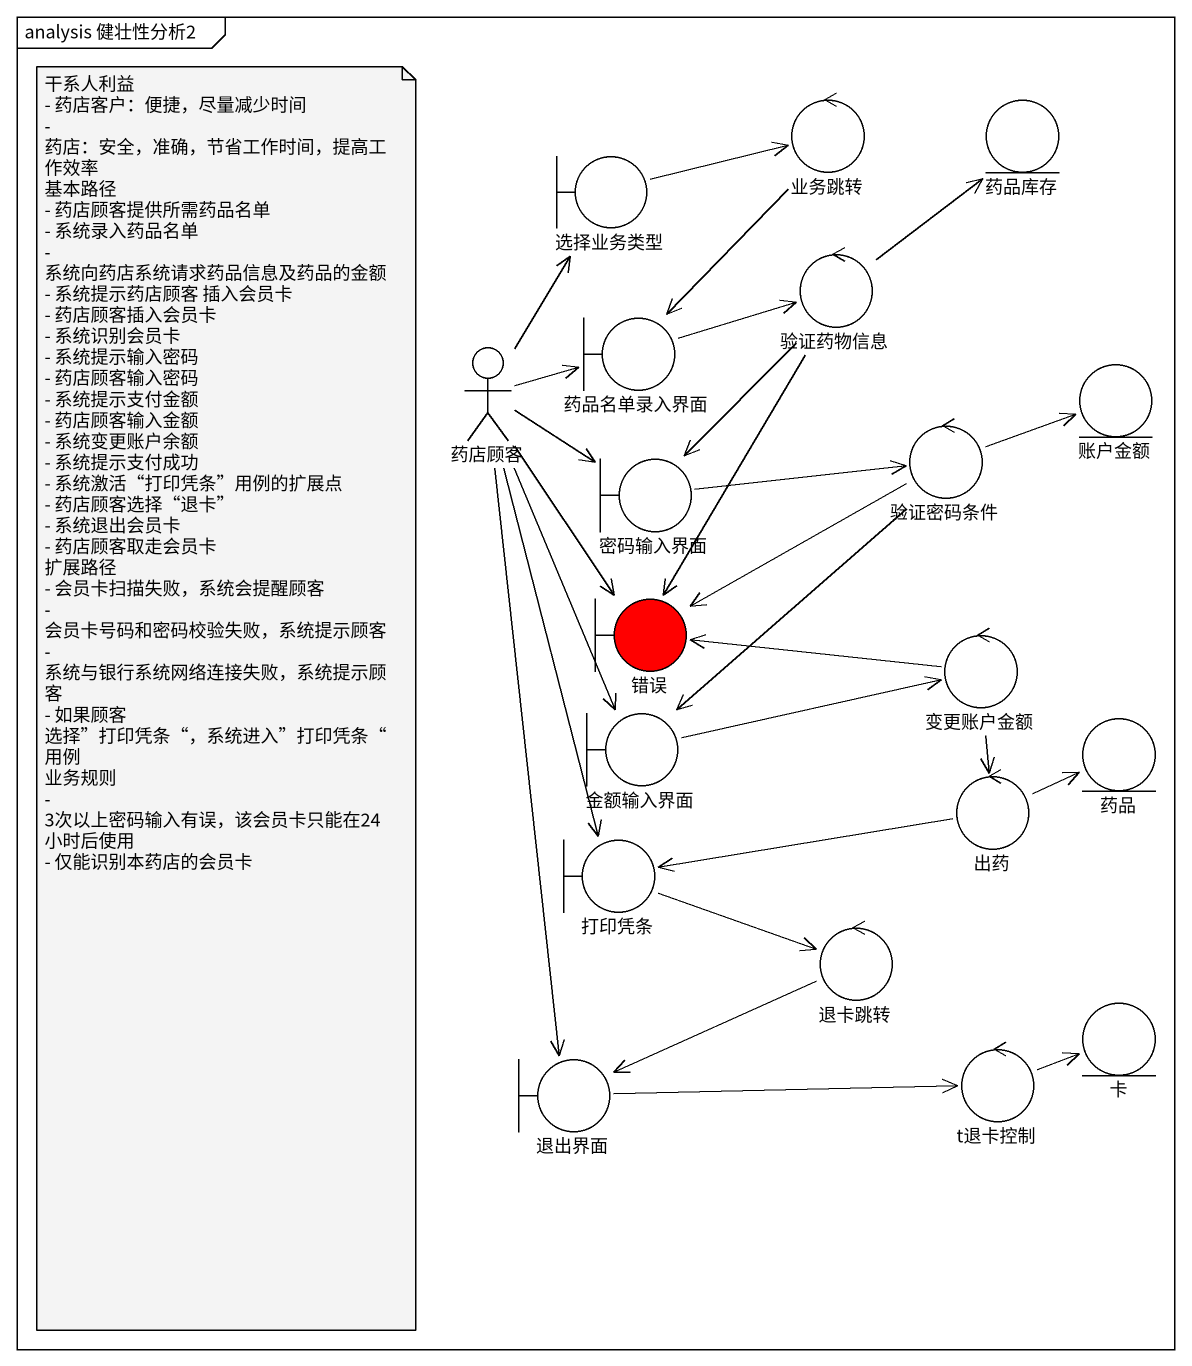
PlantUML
@startuml
mainframe analysis 健壮性分析2
control 业务跳转
entity 药品库存
boundary 选择业务类型
control 验证药物信息
actor 药店顾客
boundary 药品名单录入界面
control 验证密码条件
entity 账户金额
boundary 密码输入界面
boundary 错误 #FF0000
control 变更账户金额
boundary 金额输入界面
entity 药品
control 出药
boundary 打印凭条
control 退卡跳转
entity 卡
boundary 退出界面
control t退卡控制
业务跳转 --> 药品名单录入界面
选择业务类型 -right-> 业务跳转
验证药物信息 -up-> 药品库存
验证药物信息 --> 密码输入界面
验证药物信息 --> 错误
药店顾客 -up-> 选择业务类型
药店顾客 -right-> 药品名单录入界面
药店顾客 -right-> 密码输入界面
药店顾客 --> 错误
药店顾客 --> 金额输入界面
药店顾客 --> 打印凭条
药店顾客 --> 退出界面
药品名单录入界面 -right-> 验证药物信息
验证密码条件 -right-> 账户金额
验证密码条件 -left-> 错误
验证密码条件 --> 金额输入界面
密码输入界面 -right-> 验证密码条件
变更账户金额 -left-> 错误
变更账户金额 --> 出药
金额输入界面 -right-> 变更账户金额
出药 -right-> 药品
出药 -left-> 打印凭条
打印凭条 -right-> 退卡跳转
退卡跳转 -left-> 退出界面
退出界面 -right-> t退卡控制
t退卡控制 -right-> 卡
note as N1
  干系人利益
  - 药店客户：便捷，尽量减少时间
  - 药店：安全，准确，节省工作时间，提高工作效率
  基本路径
  - 药店顾客提供所需药品名单
  - 系统录入药品名单
  - 系统向药店系统请求药品信息及药品的金额
  - 系统提示药店顾客 插入会员卡
  - 药店顾客插入会员卡
  - 系统识别会员卡
  - 系统提示输入密码
  - 药店顾客输入密码
  - 系统提示支付金额
  - 药店顾客输入金额
  - 系统变更账户余额
  - 系统提示支付成功
  - 系统激活“打印凭条”用例的扩展点
  - 药店顾客选择“退卡”
  - 系统退出会员卡
  - 药店顾客取走会员卡
  扩展路径
  - 会员卡扫描失败，系统会提醒顾客
  - 会员卡号码和密码校验失败，系统提示顾客
  - 系统与银行系统网络连接失败，系统提示顾客
  - 如果顾客 选择”打印凭条“，系统进入”打印凭条“用例
  业务规则
  - 3次以上密码输入有误，该会员卡只能在24小时后使用
  - 仅能识别本药店的会员卡
end note
@enduml
